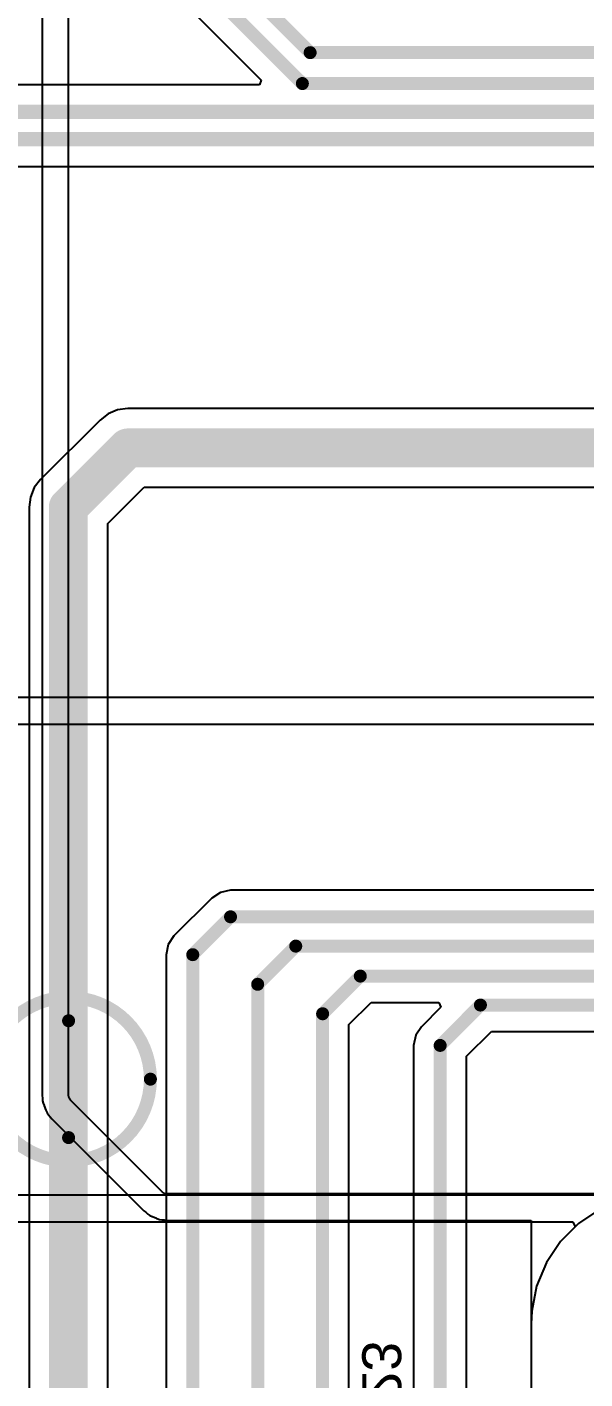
# Model space of a CAD drawing. Header units: inches. Extents: x 0 to 198, y 0 to 199.
# Drawn here: x 0.832 to 1.261, y 1.038 to 2.08 of the extents above; entities that cross this region are included whole.
import ezdxf

# ---------------------------------------------------------------- set-up
doc = ezdxf.new("R2010")
doc.units = ezdxf.units.IN
doc.header["$MEASUREMENT"] = 0
for name, color, linetype in [('Bottom Layer', 5, 'Continuous'), ('Bottom Overlay', 54, 'Continuous'), ('Layer 1', 16, 'Continuous'), ('Layer 2', 76, 'Continuous'), ('Top Layer', 1, 'Continuous'), ('Top Overlay', 2, 'Continuous')]:
    doc.layers.add(name, color=color, linetype=linetype)
doc.styles.add('Arial', font='', dxfattribs={"height": 0.2})
doc.styles.get('Arial').set_extended_font_data('Arial')

# ---------------------------------------------------------------- blocks, each defined once
blk = doc.blocks.new('BH_18650_B1BA002_19')
at = {"layer": 'Top Overlay'}
for points in [[(-0.0945, -1.095, 0.01, 0.01, 1), (-0.2205, -1.095, 0.01, 0.01, 1)], [(-0.16, -1.05, 0.005, 0.005, 1), (-0.155, -1.05, 0.005, 0.005, 1)], [(-0.097, -1.095, 0.005, 0.005, 1), (-0.092, -1.095, 0.005, 0.005, 1)], [(-0.16, -1.14, 0.005, 0.005, 1), (-0.155, -1.14, 0.005, 0.005, 1)]]:
    blk.add_lwpolyline(points, format="xyseb", close=True, dxfattribs=at)
blk.add_lwpolyline([(-0.1575, -1.14, 0.01, 0.01, 0), (-0.1575, -1.05, 0.01, 0.01, 0)], format="xyseb", dxfattribs=at)

msp = doc.modelspace()

# ---------------------------------------------------------------- linework, layer by layer
at = {"layer": 'Bottom Layer'}
for p, q in [((0.8664, 2.185), (1.0123, 2.0391)), ((1.0108, 2.0354), (0.5249, 2.0354)), ((1.0123, 2.0391), (1.0108, 2.0354)), ((0.5422, 1.9726), (1.4783, 1.9726)), ((0.8943, 1.7819), (0.8881, 1.7771)), ((0.9016, 1.785), (0.8943, 1.7819)), ((0.9095, 1.786), (0.9016, 1.785)), ((1.5282, 1.786), (0.9095, 1.786)), ((0.9095, 1.786), (0.9095, 1.786)), ((0.8881, 1.7771), (0.8423, 1.7314)), ((0.8881, 1.7771), (0.8881, 1.7771)), ((0.8423, 1.7314), (0.8375, 1.7251)), ((0.8375, 1.7251), (0.8345, 1.7178)), ((0.894, 1.6975), (0.922, 1.7255)), ((0.922, 1.7255), (1.5557, 1.7255)), ((0.8345, 1.7178), (0.8335, 1.71)), ((0.8335, 1.71), (0.8335, 0.632)), ((0.894, 0.834), (0.894, 1.6975)), ((0.9742, 1.4089), (0.945, 1.3797)), ((0.9808, 1.4133), (0.9742, 1.4089)), ((0.9886, 1.4149), (0.9808, 1.4133)), ((1.5836, 1.4149), (0.9886, 1.4149)), ((0.945, 1.3797), (0.9406, 1.3731)), ((0.9406, 1.3731), (0.9391, 1.3653)), ((0.9391, 1.3653), (0.9391, 0.834)), ((1.0798, 1.3114), (1.0969, 1.3285)), ((1.0969, 1.3285), (1.149, 1.3285)), ((1.1505, 1.3248), (1.1356, 1.3098)), ((1.149, 1.3285), (1.1505, 1.3248)), ((1.0798, 0.9296), (1.0798, 1.3114)), ((1.1312, 1.3032), (1.1296, 1.2954)), ((1.1356, 1.3098), (1.1312, 1.3032)), ((1.1704, 1.287), (1.1895, 1.3061)), ((1.1895, 1.3061), (3.2287, 1.3061)), ((1.1296, 1.2954), (1.1296, 0.9296)), ((1.1704, 0.9296), (1.1704, 1.287)), ((1.2729, 1.1692), (1.2566, 1.1583)), ((1.2566, 1.1583), (1.2427, 1.1444)), ((1.2427, 1.1444), (1.2318, 1.1281)), ((1.2318, 1.1281), (1.2243, 1.11)), ((1.2243, 1.11), (1.2205, 1.0908)), ((1.2205, 1.0908), (1.22, 1.081)), ((1.22, 1.081), (1.22, 0.5291))]:
    msp.add_line(p, q, dxfattribs=at)
for points in [[(0.8845, 2.2256, 0.01, 0.01, 0), (1.0499, 2.0602, 0.01, 0.01, 0)], [(0.8748, 2.2054, 0.01, 0.01, 0), (1.0439, 2.0364, 0.01, 0.01, 0)], [(1.0499, 2.0602, 0.01, 0.01, 0), (3.8327, 2.0602, 0.01, 0.01, 0)], [(1.0439, 2.0364, 0.01, 0.01, 0), (3.7827, 2.0364, 0.01, 0.01, 0)], [(0.5249, 2.0145, 0.011, 0.011, 0), (3.171, 2.0145, 0.011, 0.011, 0)], [(0.5336, 1.9935, 0.011, 0.011, 0), (3.1623, 1.9935, 0.011, 0.011, 0)], [(0.8637, 1.71, 0.03, 0.03, 0), (0.9095, 1.7557, 0.03, 0.03, 0)], [(0.9095, 1.7557, 0.03, 0.03, 0), (1.5557, 1.7557, 0.03, 0.03, 0)], [(0.8637, 0.632, 0.03, 0.03, 0), (0.8637, 1.71, 0.03, 0.03, 0)], [(0.9595, 1.3653, 0.01, 0.01, 0), (0.9886, 1.3945, 0.01, 0.01, 0)], [(0.9886, 1.3945, 0.01, 0.01, 0), (3.1898, 1.3945, 0.01, 0.01, 0)], [(1.0095, 1.3425, 0.01, 0.01, 0), (1.0388, 1.3719, 0.01, 0.01, 0)], [(1.0388, 1.3719, 0.01, 0.01, 0), (3.1991, 1.3719, 0.01, 0.01, 0)], [(0.9595, 0.7934, 0.01, 0.01, 0), (0.9595, 1.3653, 0.01, 0.01, 0)], [(1.0095, 0.7391, 0.01, 0.01, 0), (1.0095, 1.3425, 0.01, 0.01, 0)], [(1.0595, 1.3198, 0.01, 0.01, 0), (1.0885, 1.3488, 0.01, 0.01, 0)], [(1.0885, 1.3488, 0.01, 0.01, 0), (3.217, 1.3488, 0.01, 0.01, 0)], [(1.0595, 0.9056, 0.01, 0.01, 0), (1.0595, 1.3198, 0.01, 0.01, 0)], [(1.15, 1.2954, 0.01, 0.01, 0), (1.181, 1.3265, 0.01, 0.01, 0)], [(1.181, 1.3265, 0.01, 0.01, 0), (3.2287, 1.3265, 0.01, 0.01, 0)], [(1.15, 0.9056, 0.01, 0.01, 0), (1.15, 1.2954, 0.01, 0.01, 0)]]:
    msp.add_lwpolyline(points, format="xyseb", dxfattribs=at)
for points in [[(1.0474, 2.0602, 0.005, 0.005, 1), (1.0524, 2.0602, 0.005, 0.005, 1)], [(1.0474, 2.0602, 0.005, 0.005, 1), (1.0524, 2.0602, 0.005, 0.005, 1)], [(1.0414, 2.0364, 0.005, 0.005, 1), (1.0464, 2.0364, 0.005, 0.005, 1)], [(1.0414, 2.0364, 0.005, 0.005, 1), (1.0464, 2.0364, 0.005, 0.005, 1)], [(0.902, 1.7557, 0.015, 0.015, 1), (0.917, 1.7557, 0.015, 0.015, 1)], [(0.902, 1.7557, 0.015, 0.015, 1), (0.917, 1.7557, 0.015, 0.015, 1)], [(0.8562, 1.71, 0.015, 0.015, 1), (0.8712, 1.71, 0.015, 0.015, 1)], [(0.8562, 1.71, 0.015, 0.015, 1), (0.8712, 1.71, 0.015, 0.015, 1)], [(0.9861, 1.3945, 0.005, 0.005, 1), (0.9911, 1.3945, 0.005, 0.005, 1)], [(0.9861, 1.3945, 0.005, 0.005, 1), (0.9911, 1.3945, 0.005, 0.005, 1)], [(1.0363, 1.3719, 0.005, 0.005, 1), (1.0413, 1.3719, 0.005, 0.005, 1)], [(1.0363, 1.3719, 0.005, 0.005, 1), (1.0413, 1.3719, 0.005, 0.005, 1)], [(0.957, 1.3653, 0.005, 0.005, 1), (0.962, 1.3653, 0.005, 0.005, 1)], [(0.957, 1.3653, 0.005, 0.005, 1), (0.962, 1.3653, 0.005, 0.005, 1)], [(1.007, 1.3425, 0.005, 0.005, 1), (1.012, 1.3425, 0.005, 0.005, 1)], [(1.007, 1.3425, 0.005, 0.005, 1), (1.012, 1.3425, 0.005, 0.005, 1)], [(1.086, 1.3488, 0.005, 0.005, 1), (1.091, 1.3488, 0.005, 0.005, 1)], [(1.086, 1.3488, 0.005, 0.005, 1), (1.091, 1.3488, 0.005, 0.005, 1)], [(1.057, 1.3198, 0.005, 0.005, 1), (1.062, 1.3198, 0.005, 0.005, 1)], [(1.057, 1.3198, 0.005, 0.005, 1), (1.062, 1.3198, 0.005, 0.005, 1)], [(1.1785, 1.3265, 0.005, 0.005, 1), (1.1835, 1.3265, 0.005, 0.005, 1)], [(1.1785, 1.3265, 0.005, 0.005, 1), (1.1835, 1.3265, 0.005, 0.005, 1)], [(1.1475, 1.2954, 0.005, 0.005, 1), (1.1525, 1.2954, 0.005, 0.005, 1)], [(1.1475, 1.2954, 0.005, 0.005, 1), (1.1525, 1.2954, 0.005, 0.005, 1)]]:
    msp.add_lwpolyline(points, format="xyseb", close=True, dxfattribs=at)
at = {"layer": 'Layer 1'}
for p, q in [((1.2729, 1.1692), (1.2566, 1.1583)), ((1.2566, 1.1583), (1.2427, 1.1444)), ((1.2427, 1.1444), (1.2318, 1.1281)), ((1.2318, 1.1281), (1.2243, 1.11)), ((1.2243, 1.11), (1.2205, 1.0908)), ((1.2205, 1.0908), (1.22, 1.081)), ((1.22, 1.081), (1.22, 0.461))]:
    msp.add_line(p, q, dxfattribs=at)
at = {"layer": 'Layer 2'}
for p, q in [((1.5281, 1.5634), (0.4705, 1.5634)), ((0.4705, 1.543), (1.5281, 1.543)), ((5.58, 1.18), (0.4658, 1.18)), ((0.4658, 1.1596), (1.2522, 1.1596)), ((1.2522, 1.1596), (1.2539, 1.1556)), ((1.2539, 1.1556), (1.2427, 1.1444)), ((1.2427, 1.1444), (1.2318, 1.1281)), ((1.2318, 1.1281), (1.2243, 1.11)), ((1.2243, 1.11), (1.2205, 1.0908)), ((1.2205, 1.0908), (1.22, 1.081)), ((1.22, 1.081), (1.22, 0.9896))]:
    msp.add_line(p, q, dxfattribs=at)
at = {"layer": 'Top Layer'}
for p, q in [((0.8435, 2.5637), (0.8435, 1.2567)), ((0.8639, 1.2567), (0.8639, 2.5637)), ((0.8435, 1.2567), (0.8439, 1.2547)), ((0.8439, 1.2547), (0.8439, 1.2527)), ((0.8439, 1.2527), (0.8443, 1.2509)), ((0.8443, 1.2509), (0.8443, 1.2509)), ((0.8443, 1.2509), (0.8443, 1.2509)), ((0.8443, 1.2509), (0.845, 1.249)), ((0.8643, 1.2548), (0.8639, 1.2567)), ((0.8653, 1.2533), (0.8643, 1.2548)), ((0.9362, 1.1824), (0.8653, 1.2533)), ((0.845, 1.249), (0.8451, 1.2489)), ((0.8451, 1.2489), (0.8451, 1.2488)), ((0.8451, 1.2488), (0.8465, 1.2456)), ((0.8465, 1.2456), (0.8465, 1.2455)), ((0.8465, 1.2455), (0.8465, 1.2454)), ((0.8465, 1.2454), (0.8473, 1.2435)), ((0.8473, 1.2435), (0.8484, 1.2419)), ((0.8484, 1.2419), (0.8498, 1.2405)), ((0.8498, 1.2405), (0.8509, 1.2389)), ((0.8509, 1.2389), (0.9218, 1.168)), ((0.9377, 1.1814), (0.9362, 1.1824)), ((0.9396, 1.181), (0.9377, 1.1814)), ((1.891, 1.181), (0.9396, 1.181)), ((0.9218, 1.168), (0.9234, 1.1669)), ((0.9234, 1.1669), (0.9248, 1.1655)), ((0.9248, 1.1655), (0.9264, 1.1644)), ((0.9264, 1.1644), (0.9264, 1.1644)), ((0.9264, 1.1644), (0.9283, 1.1636)), ((0.9283, 1.1636), (0.9284, 1.1636)), ((0.9284, 1.1636), (0.9285, 1.1636)), ((0.9285, 1.1636), (0.9317, 1.1622)), ((0.9317, 1.1622), (0.9318, 1.1622)), ((0.9318, 1.1622), (0.9319, 1.1621)), ((0.9319, 1.1621), (0.9338, 1.1614)), ((0.9338, 1.1614), (0.9356, 1.161)), ((0.9356, 1.161), (0.9376, 1.161)), ((0.9376, 1.161), (0.9396, 1.1606)), ((0.9396, 1.1606), (1.22, 1.1606)), ((1.22, 1.1606), (1.22, 0.0204))]:
    msp.add_line(p, q, dxfattribs=at)

# ---------------------------------------------------------------- block references
msp.add_blockref('BH_18650_B1BA002_19', (1.0214, 2.3644))

# ---------------------------------------------------------------- texts
at = {"layer": 'Bottom Overlay', "style": 'Arial', "text_generation_flag": 2}
msp.add_text('R123', height=0.03, rotation=270, dxfattribs=at).set_placement((1.09, 0.9675))

doc.saveas('drawing.dxf')
